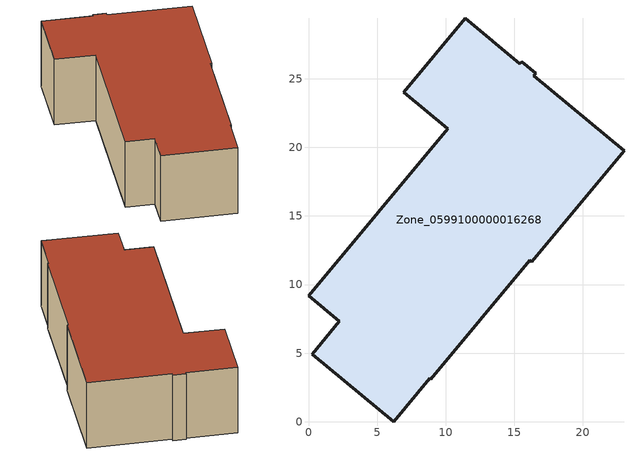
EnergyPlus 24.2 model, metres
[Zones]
Zone_0599100000016268
 floor ground (C_G): 2.26,7.32 0,9.2 10.14,21.37 6.93,24.04 11.41,29.42 15.41,26.09 15.55,26.25 16.58,25.41 16.43,25.24 23,19.76 16.27,11.67 16.14,11.79 8.92,3.11 8.84,3.17 6.2,0 0.28,4.93 z0
 wall outside (C_F): 6.2,0 8.84,3.17 8.92,3.11 16.14,11.79 16.27,11.67 23,19.76 16.43,25.24 16.58,25.41 15.55,26.25 15.41,26.09 11.41,29.42 6.93,24.04 10.14,21.37 0,9.2 2.26,7.32 0.28,4.93 6.2,0 z0:7.66
 roof outside (C_R): 2.26,7.32 0.28,4.93 6.2,0 8.84,3.17 8.92,3.11 16.14,11.79 16.27,11.67 23,19.76 16.43,25.24 16.58,25.41 15.55,26.25 15.41,26.09 11.41,29.42 6.93,24.04 10.14,21.37 0,9.2 z7.66
[BUILDING]
Pand.0599100000016268: North Axis=0; Terrain=City; Loads Convergence Tolerance Value=0.04; Temperature Convergence Tolerance Value=0.4; Solar Distribution=FullExterior; Maximum Number of Warmup Days=25; Minimum Number of Warmup Days=1
[Site:Location]
Rotterdam.The.Hague.AP_ZH_NLD Design_Conditions: Latitude=51.96; Longitude=4.45; Time Zone=1; Elevation=-4.5
[SITE:GROUNDTEMPERATURE:BUILDINGSURFACE]
18, 18, 18, 18, 18, 18, 18, 18, 18, 18, 18, 18
[MATERIAL] Thermal Absorptance=0.9; Solar Absorptance=0.7; Visible Absorptance=0.7
Name | Roughness | Thickness | Conductivity | Density | Specific Heat
G.D.1965-1974 | MediumSmooth | 0.15 | 0.882353 | 540 | 1210
F.D.1965-1974 | Rough | 0.3 | 0.697674 | 1920 | 840
R.D.1965-1974 | MediumRough | 0.2 | 0.232558 | 1500 | 1000
[CONSTRUCTION]
C_G: G.D.1965-1974
C_F: F.D.1965-1974
C_R: R.D.1965-1974
[ZONE]
Zone_0599100000016268: Type=1; Multiplier=1; Ceiling Height=Autocalculate; Volume=Autocalculate; Floor Area=autocalculate; Part of Total Floor Area=Yes
[ZONEINFILTRATION:DESIGNFLOWRATE]
Infil_Zone_0599100000016268: Zone or ZoneList or Space or SpaceList=Zone_0599100000016268; Schedule=AlwaysOn; Design Flow Rate Calculation Method=Flow/Area; Flow Rate per Floor Area=0.0042; Constant Term Coefficient=1; Temperature Term Coefficient=0; Velocity Term Coefficient=0; Velocity Squared Term Coefficient=0
[HVACTEMPLATE:ZONE:IDEALLOADSAIRSYSTEM]
Zone_0599100000016268: Maximum Heating Supply Air Temperature=50; Minimum Cooling Supply Air Temperature=13; Maximum Heating Supply Air Humidity Ratio=0.0156; Minimum Cooling Supply Air Humidity Ratio=0.0077; Heating Limit=NoLimit; Cooling Limit=NoLimit; Dehumidification Control Type=ConstantSensibleHeatRatio; Cooling Sensible Heat Ratio=0.7; Dehumidification Setpoint=60; Humidification Control Type=None; Humidification Setpoint=30; Outdoor Air Method=None; Outdoor Air Flow Rate per Person=0.00944; Outdoor Air Flow Rate per Zone Floor Area=0; Outdoor Air Flow Rate per Zone=0; Demand Controlled Ventilation Type=None; Outdoor Air Economizer Type=NoEconomizer; Heat Recovery Type=None; Sensible Heat Recovery Effectiveness=0.7; Latent Heat Recovery Effectiveness=0.65
[ZONECONTROL:THERMOSTAT]
ThermostatControl_Zone_0599100000016268: Zone or ZoneList=Zone_0599100000016268; Control Type Schedule=DualSetpointControlType; Control 1=Thermostat_Zone_0599100000016268; Temperature Difference Between Cutout And Setpoint=0
[THERMOSTATSETPOINT:DUALSETPOINT]
Thermostat_Zone_0599100000016268: Heating Setpoint Temperature Schedule=HeatingSetpoint_Zone_0599100000016268; Cooling Setpoint Temperature Schedule=CoolingSetpoint_Zone_0599100000016268
[SCHEDULE:COMPACT]
HeatingSetpoint_Zone_0599100000016268: Through: 12/31, For: AllDays, Until: 24:00, 21
CoolingSetpoint_Zone_0599100000016268: Through: 12/31, For: AllDays, Until: 24:00, 24
DualSetpointControlType: Through: 12/31, For: AllDays, Until: 24:00, 4
AlwaysOn: Through: 12/31, For: AllDays, Until: 24:00, 1
